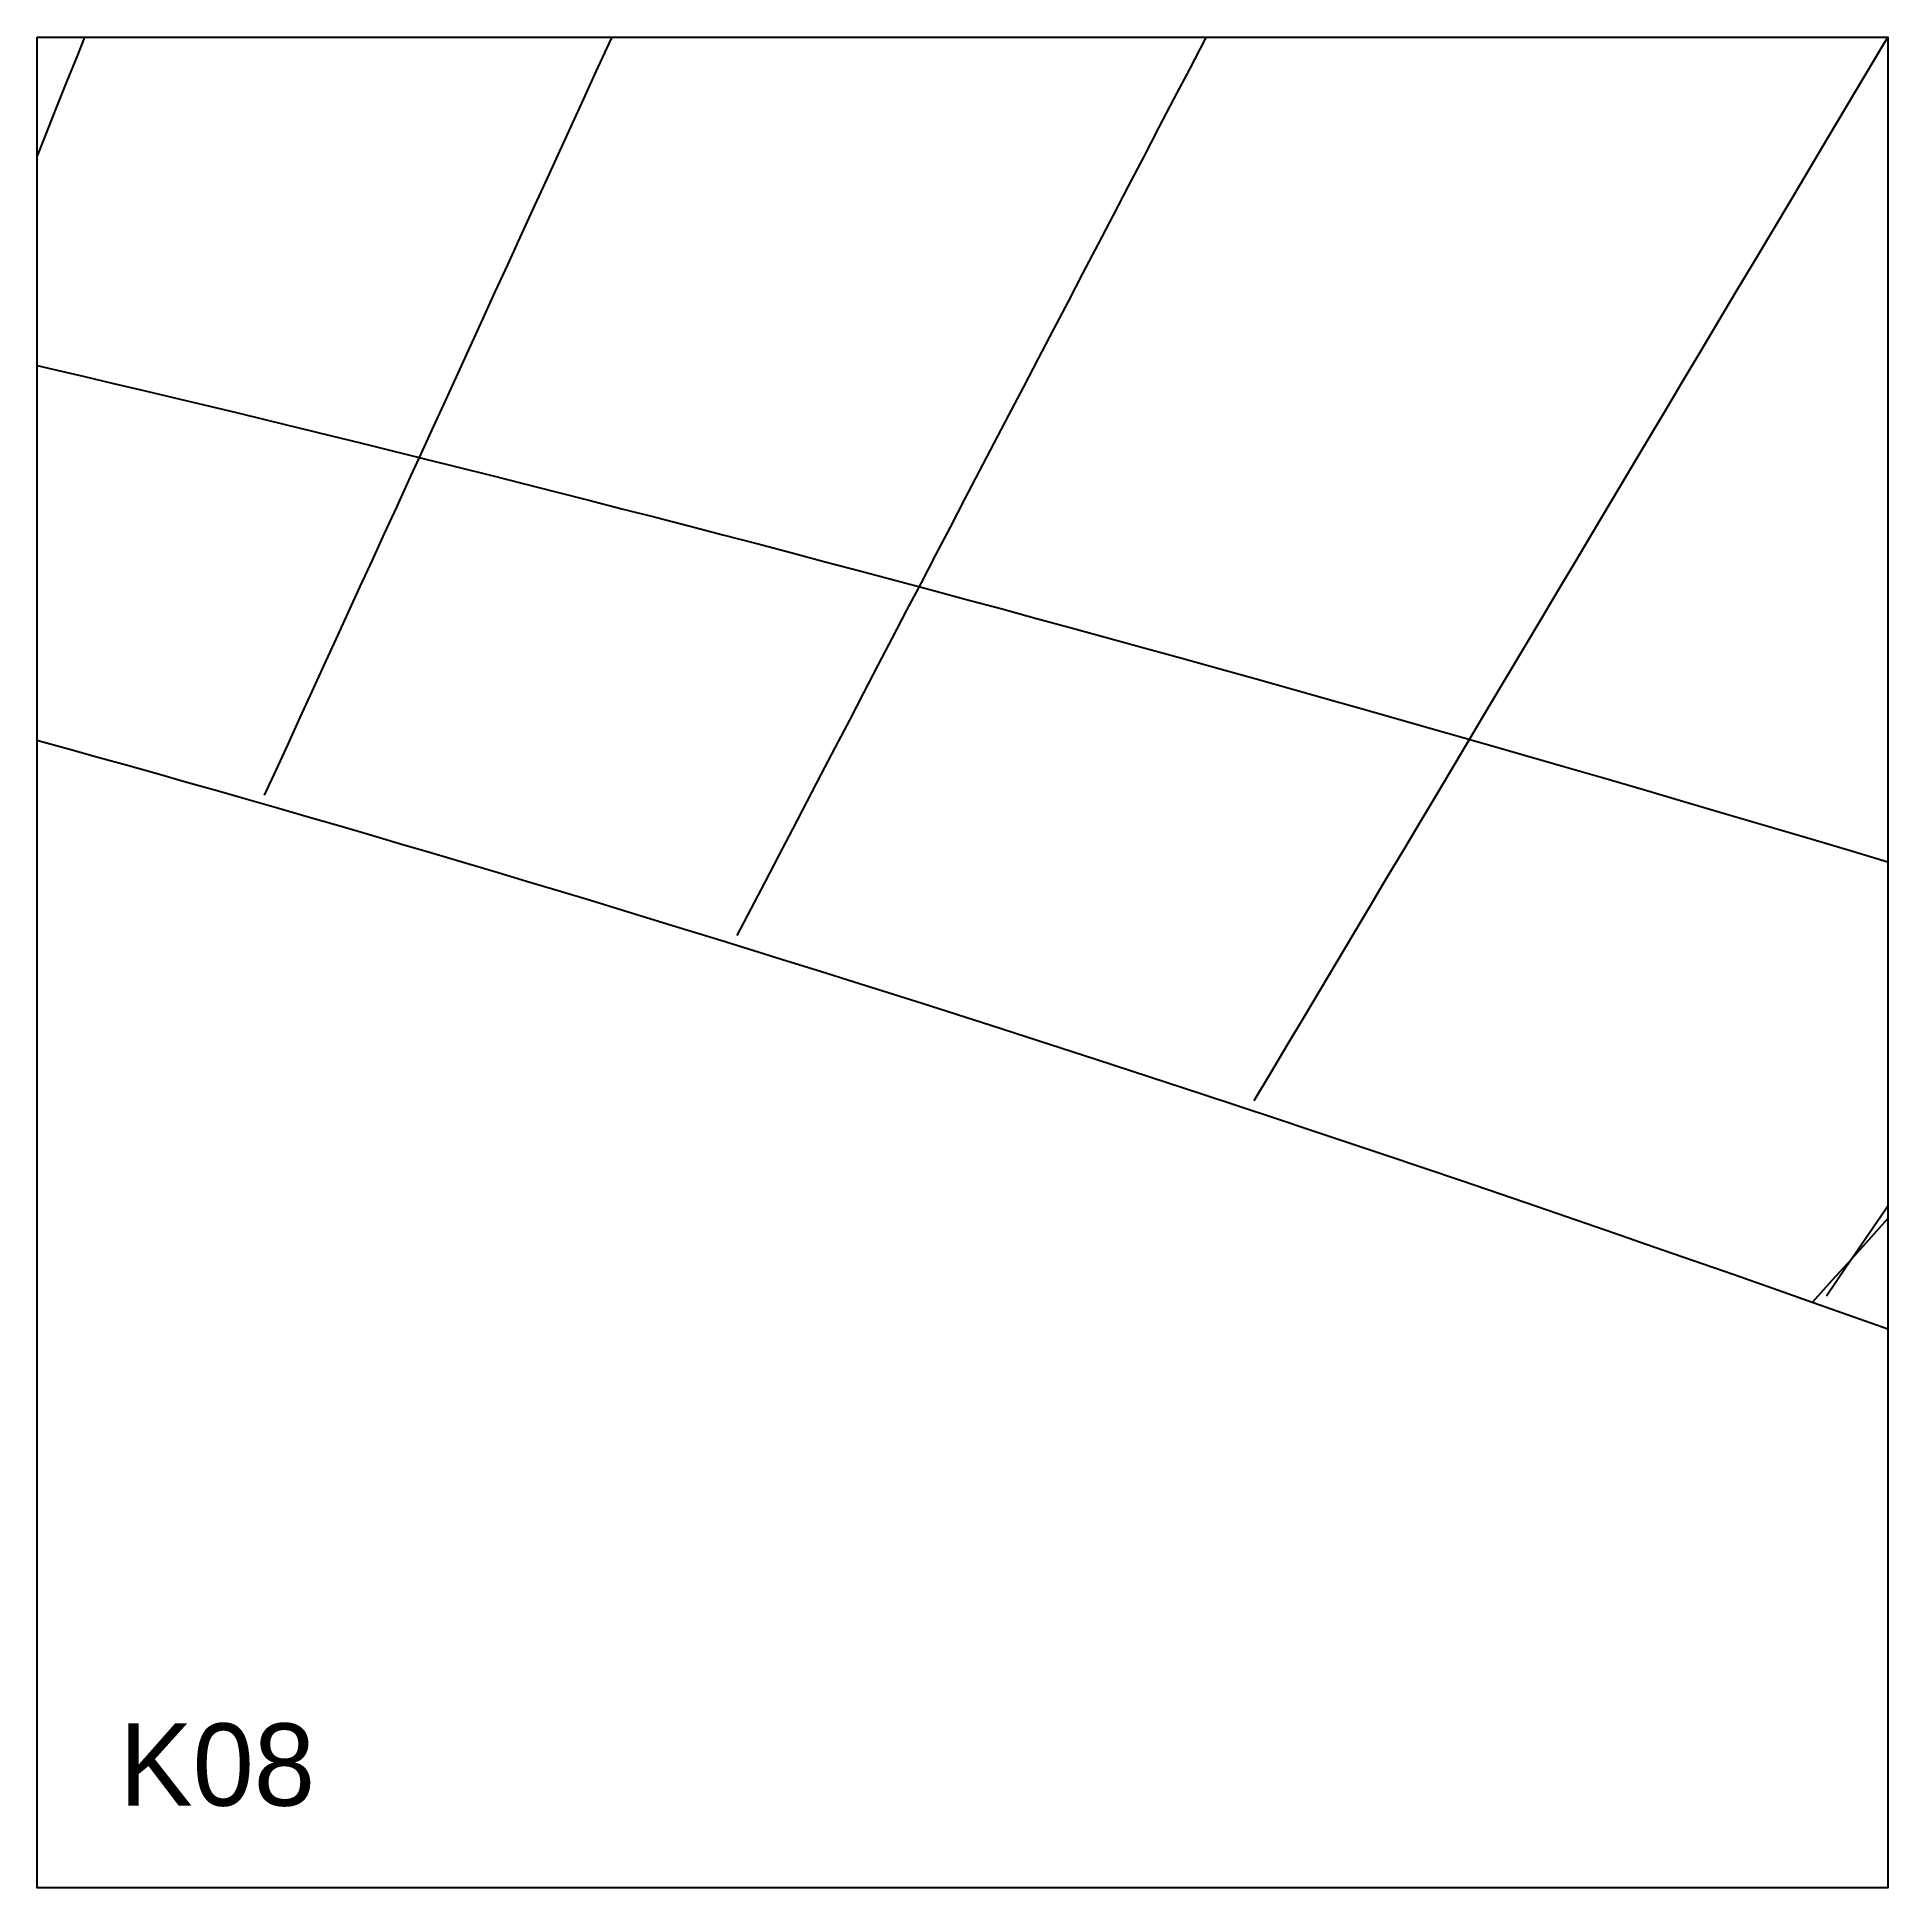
# Model space of a CAD drawing. Header units: millimetres. Extents: x 0 to 900, y 0 to 900.
import ezdxf

# ---------------------------------------------------------------- set-up
doc = ezdxf.new("R2010")
doc.units = ezdxf.units.MM
for name, color, linetype in [('ASR1', 4, 'Continuous'), ('CUT', 1, 'Continuous'), ('DECL', 30, 'Continuous'), ('HOUR', 7, 'Continuous'), ('HOUR15', 9, 'Continuous'), ('HOUR30', 8, 'Continuous'), ('ID', 3, 'Continuous')]:
    doc.layers.add(name, color=color, linetype=linetype)

msp = doc.modelspace()

# ---------------------------------------------------------------- linework, layer by layer
at = {"layer": 'ASR1'}
msp.add_lwpolyline([(900, 325.6), (891.8, 316.39), (882.31, 305.83), (872.78, 295.33), (863.22, 284.89)], dxfattribs=at)
at = {"layer": 'CUT'}
msp.add_lwpolyline([(0, 900), (900, 900), (900, 0), (0, 0), (0, 900)], close=True, dxfattribs=at)
at = {"layer": 'DECL'}
for points in [[(0, 740.29), (7.75, 738.49), (22.41, 735.07), (37.16, 731.6), (51.98, 728.1), (66.88, 724.55), (81.86, 720.97), (96.93, 717.35), (112.07, 713.69), (127.3, 709.99), (142.61, 706.25), (158.01, 702.47), (173.5, 698.64), (189.07, 694.77), (204.73, 690.87), (220.49, 686.91), (236.33, 682.92), (252.27, 678.88), (268.31, 674.79), (284.43, 670.66), (300.66, 666.48), (316.99, 662.26), (333.41, 657.99), (349.94, 653.67), (366.56, 649.31), (383.3, 644.89), (400.14, 640.43), (417.08, 635.91), (434.14, 631.35), (451.3, 626.73), (468.58, 622.06), (485.97, 617.34), (503.48, 612.57), (521.1, 607.74), (538.84, 602.86), (556.7, 597.92), (574.69, 592.93), (592.8, 587.88), (611.03, 582.77), (629.39, 577.6), (647.88, 572.37), (666.51, 567.09), (685.26, 561.74), (704.16, 556.33), (723.19, 550.86), (742.36, 545.32), (761.67, 539.72), (781.13, 534.05), (800.73, 528.32), (820.48, 522.52), (840.38, 516.65), (860.44, 510.72), (880.65, 504.71), (900, 498.94)], [(0, 558.09), (1.07, 557.8), (15.29, 553.87), (29.59, 549.9), (43.96, 545.89), (58.4, 541.83), (72.92, 537.73), (87.52, 533.59), (102.19, 529.4), (116.95, 525.17), (131.78, 520.89), (146.7, 516.57), (161.69, 512.19), (176.77, 507.77), (191.94, 503.31), (207.19, 498.79), (222.53, 494.23), (237.95, 489.61), (253.46, 484.95), (269.07, 480.24), (284.77, 475.47), (300.55, 470.65), (316.44, 465.78), (332.42, 460.86), (348.49, 455.88), (364.66, 450.85), (380.94, 445.76), (397.31, 440.62), (413.79, 435.42), (430.37, 430.16), (447.05, 424.85), (463.84, 419.48), (480.74, 414.04), (497.75, 408.55), (514.87, 403), (532.11, 397.38), (549.46, 391.7), (566.92, 385.96), (584.51, 380.16), (602.21, 374.28), (620.03, 368.35), (637.98, 362.34), (656.05, 356.27), (674.25, 350.13), (692.58, 343.92), (711.04, 337.64), (729.63, 331.29), (748.36, 324.86), (767.22, 318.37), (786.22, 311.79), (805.36, 305.15), (824.65, 298.42), (844.08, 291.62), (863.66, 284.74), (883.38, 277.77), (900, 271.89)]]:
    msp.add_lwpolyline(points, dxfattribs=at)
at = {"layer": 'HOUR'}
msp.add_lwpolyline([(568.44, 900), (567.8, 898.77), (560.3, 884.4), (552.82, 870.1), (545.38, 855.84), (537.97, 841.65), (530.58, 827.5), (523.22, 813.41), (515.89, 799.37), (508.58, 785.38), (501.3, 771.45), (494.05, 757.56), (486.82, 743.72), (479.62, 729.93), (472.44, 716.18), (465.28, 702.49), (458.15, 688.84), (451.05, 675.23), (443.96, 661.67), (436.9, 648.15), (429.87, 634.67), (422.85, 621.24), (415.86, 607.85), (408.88, 594.5), (401.93, 581.19), (395, 567.91), (388.09, 554.68), (381.19, 541.48), (374.32, 528.33), (367.47, 515.2), (360.63, 502.12), (353.82, 489.07), (347.02, 476.05), (340.24, 463.07)], dxfattribs=at)
at = {"layer": 'HOUR15'}
for points in [[(279.43, 900), (277.98, 896.82), (271.74, 883.22), (265.54, 869.67), (259.35, 856.16), (253.18, 842.7), (247.03, 829.28), (240.9, 815.91), (234.8, 802.58), (228.71, 789.29), (222.64, 776.04), (216.59, 762.83), (210.55, 749.66), (204.54, 736.54), (198.54, 723.45), (192.56, 710.4), (186.6, 697.38), (180.66, 684.41), (174.73, 671.46), (168.81, 658.56), (162.92, 645.69), (157.04, 632.85), (151.17, 620.05), (145.32, 607.28), (139.48, 594.54), (133.66, 581.83), (127.85, 569.16), (122.06, 556.51), (116.28, 543.9), (110.52, 531.31)], [(899.93, 900), (897.86, 896.52), (888.75, 881.23), (879.68, 866.01), (870.65, 850.86), (861.66, 835.77), (852.71, 820.75), (843.8, 805.79), (834.92, 790.9), (826.09, 776.07), (817.29, 761.3), (808.52, 746.59), (799.8, 731.95), (791.1, 717.36), (782.45, 702.83), (773.82, 688.36), (765.23, 673.94), (756.67, 659.58), (748.15, 645.27), (739.66, 631.02), (731.2, 616.82), (722.77, 602.67), (714.37, 588.57), (706, 574.53), (697.66, 560.53), (689.35, 546.58), (681.06, 532.68), (672.81, 518.83), (664.58, 505.02), (656.38, 491.26), (648.21, 477.54), (640.06, 463.87), (631.94, 450.25), (623.85, 436.66), (615.78, 423.12), (607.73, 409.61), (599.71, 396.15), (591.71, 382.73)]]:
    msp.add_lwpolyline(points, dxfattribs=at)
at = {"layer": 'HOUR30'}
for points in [[(23.16, 900), (19.61, 891.16), (14.41, 878.19), (9.22, 865.27), (4.05, 852.38), (0, 842.28)], [(900, 331.6), (898.64, 329.61), (889.09, 315.61), (879.58, 301.65), (870.1, 287.75)]]:
    msp.add_lwpolyline(points, dxfattribs=at)

# ---------------------------------------------------------------- texts
at = {"layer": 'ID'}
msp.add_text('K08', height=40, dxfattribs=at).set_placement((40, 40))

doc.saveas('drawing.dxf')
